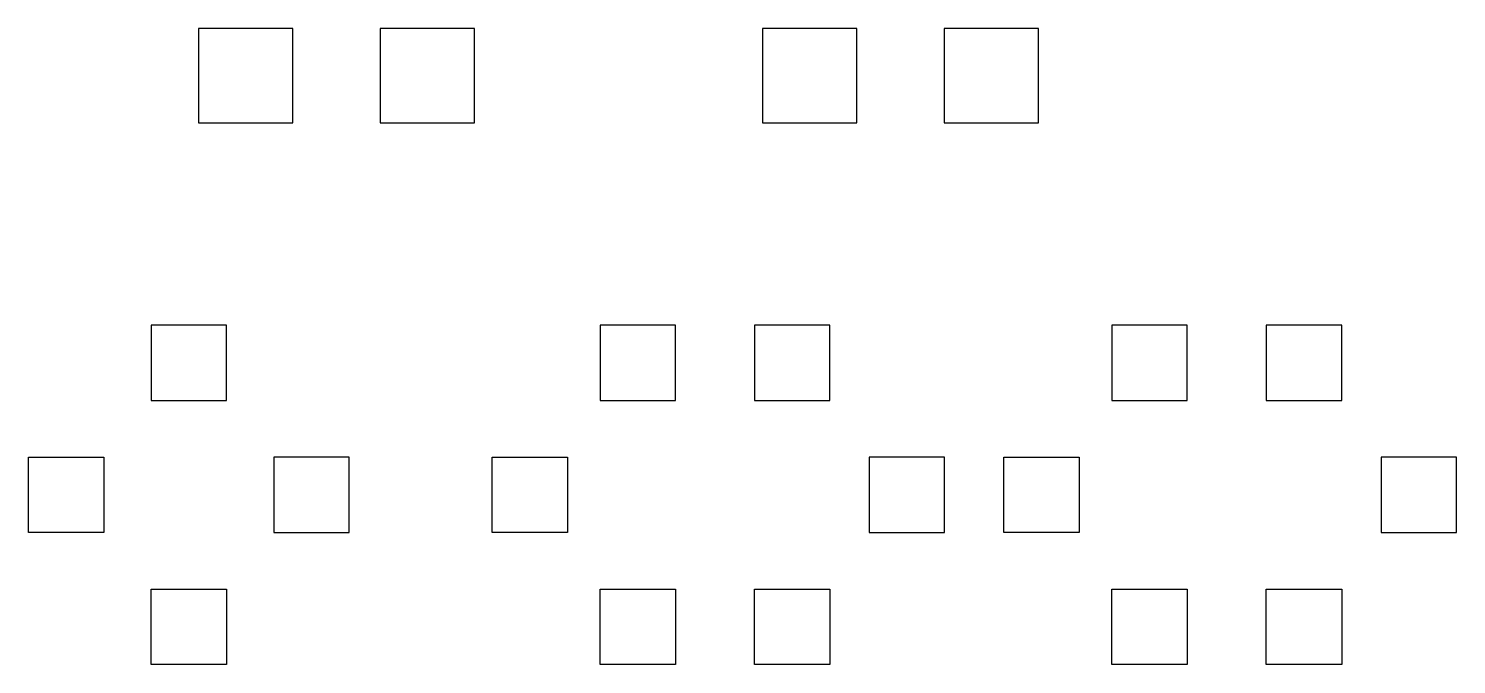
# Model space of a CAD drawing. Header units: millimetres. Extents: x 1999 to 9571, y 3131 to 6505.
import ezdxf

# ---------------------------------------------------------------- set-up
doc = ezdxf.new("R2010")
doc.units = ezdxf.units.MM
doc.layers.add('seat', color=3, linetype='Continuous')

msp = doc.modelspace()

# ---------------------------------------------------------------- linework, layer by layer
at = {"layer": 'seat'}
for points in [[(2900.5, 6004.7), (3400.5, 6004.7), (3400.5, 6504.7), (2900.5, 6504.7)], [(3864.1, 6004.7), (4364.1, 6004.7), (4364.1, 6504.7), (3864.1, 6504.7)], [(5891.5, 6004.7), (6391.5, 6004.7), (6391.5, 6504.7), (5891.5, 6504.7)], [(6855.1, 6004.7), (7355.1, 6004.7), (7355.1, 6504.7), (6855.1, 6504.7)], [(2648.8, 4531.1), (3048.8, 4531.1), (3048.8, 4931.1), (2648.8, 4931.1)], [(5029.7, 4531.1), (5429.7, 4531.1), (5429.7, 4931.1), (5029.7, 4931.1)], [(5848.5, 4531.1), (6248.5, 4531.1), (6248.5, 4931.1), (5848.5, 4931.1)], [(7743.7, 4531.1), (8143.7, 4531.1), (8143.7, 4931.1), (7743.7, 4931.1)], [(8562.4, 4531.1), (8962.4, 4531.1), (8962.4, 4931.1), (8562.4, 4931.1)], [(2398.8, 3831.1), (1998.8, 3831.1), (1998.8, 4231.1), (2398.8, 4231.1)], [(3298.8, 3831.1), (3698.8, 3831.1), (3698.8, 4231.1), (3298.8, 4231.1)], [(4856.9, 3831.1), (4456.9, 3831.1), (4456.9, 4231.1), (4856.9, 4231.1)], [(6456.9, 3831.1), (6856.9, 3831.1), (6856.9, 4231.1), (6456.9, 4231.1)], [(7570.9, 3831.1), (7170.9, 3831.1), (7170.9, 4231.1), (7570.9, 4231.1)], [(9170.9, 3831.1), (9570.9, 3831.1), (9570.9, 4231.1), (9170.9, 4231.1)], [(2648.8, 3531.1), (3048.8, 3531.1), (3048.8, 3131.1), (2648.8, 3131.1)], [(5029.7, 3531.1), (5429.7, 3531.1), (5429.7, 3131.1), (5029.7, 3131.1)], [(5848.5, 3531.1), (6248.5, 3531.1), (6248.5, 3131.1), (5848.5, 3131.1)], [(7743.7, 3531.1), (8143.7, 3531.1), (8143.7, 3131.1), (7743.7, 3131.1)], [(8562.4, 3531.1), (8962.4, 3531.1), (8962.4, 3131.1), (8562.4, 3131.1)]]:
    msp.add_lwpolyline(points, close=True, dxfattribs=at)

doc.saveas('drawing.dxf')
